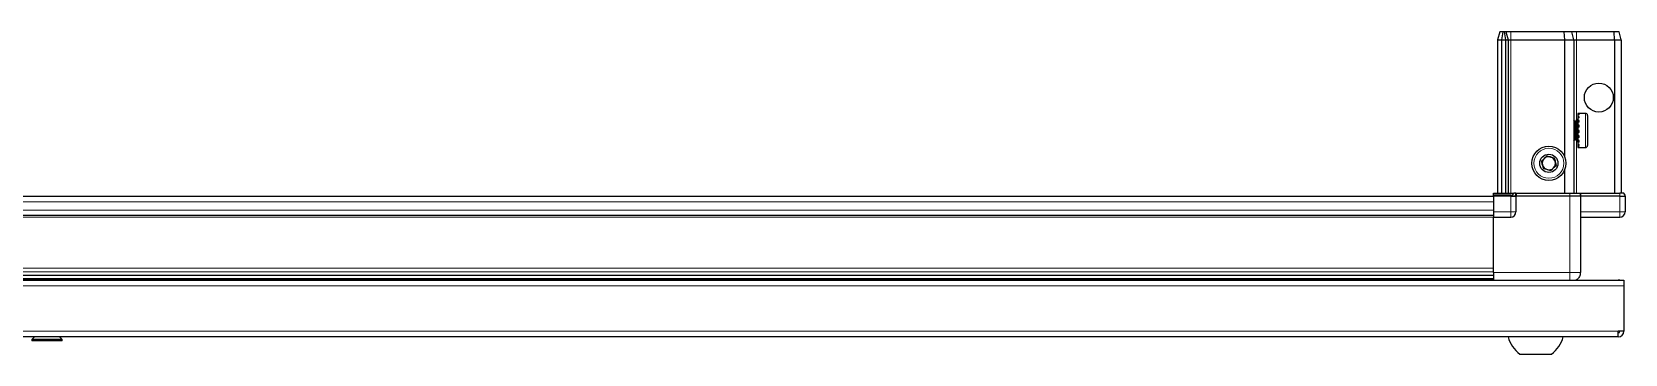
# Model space of a CAD drawing. Header units: millimetres. Extents: x 1315 to 5449, y -845 to 1973.
# Drawn here: x 2065 to 2671, y -845 to -722 of the extents above; entities that cross this region are included whole.
import ezdxf

# ---------------------------------------------------------------- set-up
doc = ezdxf.new("R2010")
doc.units = ezdxf.units.MM

msp = doc.modelspace()

# ---------------------------------------------------------------- linework, layer by layer
at = {"color": 7, "linetype": 'Continuous', "lineweight": 25}
for p, q in [((2623.12, -722.36), (2622.32, -725.36)), ((2622.32, -725.36), (2623.82, -725.36)), ((2622.32, -725.36), (2622.32, -783.66)), ((2624.28, -722.36), (2623.12, -722.36)), ((2624.28, -722.36), (2623.82, -725.36)), ((2623.82, -725.36), (2625.32, -725.36)), ((2623.82, -725.36), (2623.82, -783.66)), ((2624.78, -722.36), (2624.28, -722.36)), ((2624.78, -722.36), (2625.32, -725.36)), ((2625.52, -722.36), (2624.78, -722.36)), ((2625.32, -725.36), (2625.32, -783.66)), ((2625.32, -725.36), (2626.32, -725.36)), ((2625.52, -722.36), (2626.32, -725.36)), ((2627.32, -722.36), (2625.52, -722.36)), ((2626.32, -725.36), (2626.32, -783.66)), ((2626.32, -725.36), (2627.32, -725.36)), ((2647.49, -722.36), (2627.32, -722.36)), ((2627.32, -725.36), (2647.82, -725.36)), ((2647.49, -722.36), (2647.82, -725.36)), ((2650.52, -722.36), (2647.49, -722.36)), ((2647.82, -725.36), (2647.82, -769.86)), ((2647.82, -725.36), (2651.32, -725.36)), ((2651.32, -725.36), (2650.52, -722.36)), ((2652.32, -722.36), (2650.52, -722.36)), ((2651.32, -725.36), (2651.32, -783.66)), ((2651.32, -725.36), (2652.32, -725.36)), ((2666.67, -722.36), (2652.32, -722.36)), ((2652.32, -725.36), (2666.82, -725.36)), ((2666.82, -725.36), (2666.67, -722.36)), ((2668.52, -722.36), (2666.67, -722.36)), ((2666.82, -725.36), (2666.82, -783.66)), ((2666.82, -725.36), (2669.32, -725.36)), ((2669.32, -725.36), (2668.52, -722.36)), ((2669.32, -725.36), (2669.32, -783.66)), ((2651.35, -755.86), (2651.32, -755.86)), ((2651.84, -756.55), (2651.35, -755.86)), ((2651.35, -755.86), (2651.35, -763.86)), ((2652.32, -755.86), (2651.84, -756.55)), ((2651.84, -756.55), (2651.84, -763.17)), ((2652.32, -755.86), (2652.32, -763.86)), ((2652.82, -755.46), (2652.72, -755.46)), ((2652.72, -755.46), (2652.72, -764.26)), ((2655.72, -753.36), (2652.82, -753.36)), ((2653.32, -753.36), (2652.82, -753.36)), ((2652.82, -753.36), (2652.82, -753.41)), ((2652.82, -753.41), (2652.82, -753.69)), ((2653.32, -753.41), (2652.82, -753.41)), ((2653.32, -753.69), (2652.82, -753.69)), ((2652.82, -753.69), (2652.82, -753.97)), ((2653.32, -753.97), (2652.82, -753.97)), ((2652.82, -753.97), (2652.82, -754.63)), ((2653.32, -754.63), (2652.82, -754.63)), ((2652.82, -754.63), (2652.82, -755.1)), ((2652.82, -755.1), (2652.82, -756.08)), ((2653.32, -755.1), (2652.82, -755.1)), ((2653.32, -756.08), (2652.82, -756.08)), ((2652.82, -756.08), (2652.82, -756.7)), ((2652.82, -756.7), (2652.82, -757.9)), ((2653.32, -756.7), (2652.82, -756.7)), ((2653.32, -753.41), (2653.32, -753.36)), ((2653.32, -753.97), (2653.32, -753.69)), ((2653.32, -755.1), (2653.32, -754.63)), ((2653.32, -756.7), (2653.32, -756.08)), ((2656.52, -754.16), (2656.52, -765.56)), ((2651.35, -763.86), (2651.84, -763.17)), ((2651.84, -763.17), (2652.32, -763.86)), ((2653.32, -757.9), (2652.82, -757.9)), ((2652.82, -757.9), (2652.82, -758.53)), ((2653.32, -758.53), (2652.82, -758.53)), ((2652.82, -758.61), (2652.82, -759.91)), ((2653.32, -758.61), (2652.82, -758.61)), ((2653.32, -759.91), (2652.82, -759.91)), ((2653.32, -760.39), (2652.82, -760.39)), ((2652.82, -760.39), (2652.82, -760.65)), ((2652.82, -760.65), (2652.82, -761.92)), ((2653.32, -760.65), (2652.82, -760.65)), ((2653.32, -761.92), (2652.82, -761.92)), ((2652.82, -761.92), (2652.82, -762.6)), ((2652.82, -762.6), (2652.82, -763.72)), ((2653.32, -762.6), (2652.82, -762.6)), ((2653.32, -758.61), (2653.32, -757.9)), ((2653.32, -760.65), (2653.32, -759.91)), ((2653.32, -762.6), (2653.32, -761.92)), ((2651.32, -763.86), (2651.35, -763.86)), ((2652.72, -764.26), (2652.82, -764.26)), ((2653.32, -763.72), (2652.82, -763.72)), ((2652.82, -763.72), (2652.82, -764.29)), ((2652.82, -764.29), (2652.82, -765.15)), ((2653.32, -764.29), (2652.82, -764.29)), ((2653.32, -765.15), (2652.82, -765.15)), ((2652.82, -765.15), (2652.82, -765.54)), ((2652.82, -765.54), (2652.82, -766.06)), ((2653.32, -765.54), (2652.82, -765.54)), ((2653.32, -766.06), (2652.82, -766.06)), ((2652.82, -766.06), (2652.82, -766.24)), ((2652.82, -766.24), (2652.82, -766.36)), ((2653.32, -766.24), (2652.82, -766.24)), ((2652.82, -766.36), (2655.72, -766.36)), ((2653.32, -764.29), (2653.32, -763.72)), ((2653.32, -765.54), (2653.32, -765.15)), ((2653.32, -766.24), (2653.32, -766.06)), ((2647.82, -774.86), (2647.82, -783.66)), ((2620.82, -785.01), (1520.82, -785.01)), ((2620.82, -783.66), (2628.64, -783.66)), ((2620.82, -784.53), (2620.82, -783.66)), ((2620.82, -784.86), (2620.82, -784.53)), ((2627.32, -784.53), (2620.82, -784.53)), ((2627.32, -784.86), (2620.82, -784.86)), ((2620.82, -784.86), (2620.82, -790.86)), ((2627.32, -784.86), (2629.32, -784.86)), ((2629.32, -784.86), (2627.32, -784.86)), ((2629.32, -783.66), (2628.64, -783.66)), ((2629.32, -784.86), (2629.32, -783.66)), ((2629.32, -783.66), (2629.52, -783.66)), ((2629.52, -784.86), (2629.32, -784.86)), ((2629.32, -784.86), (2629.32, -790.86)), ((2629.52, -783.66), (2649.82, -783.66)), ((2649.82, -784.86), (2629.52, -784.86)), ((2649.82, -783.66), (2653.82, -783.66)), ((2653.82, -784.86), (2649.82, -784.86)), ((2653.82, -784.86), (2653.82, -783.66)), ((2653.82, -783.66), (2654.02, -783.66)), ((2654.02, -784.86), (2653.82, -784.86)), ((2653.82, -784.86), (2653.82, -813.86)), ((2654.02, -783.66), (2668.82, -783.66)), ((2668.82, -784.86), (2654.02, -784.86)), ((2670.32, -783.66), (2668.82, -783.66)), ((2668.82, -784.86), (2670.82, -784.86)), ((2670.82, -784.53), (2670.32, -783.66)), ((2670.82, -784.53), (2670.32, -783.66)), ((2670.82, -784.86), (2670.82, -784.53)), ((2670.82, -784.86), (2670.82, -784.53)), ((2670.82, -784.86), (2670.82, -784.86)), ((2670.82, -784.86), (2670.82, -790.86)), ((2620.82, -792.21), (1520.82, -792.21)), ((2620.82, -790.86), (2620.82, -792.86)), ((2620.82, -792.86), (2627.32, -792.86)), ((2620.82, -813.86), (2620.82, -792.86)), ((2653.82, -792.86), (2668.82, -792.86)), ((1471.32, -816.86), (2670.32, -816.86)), ((1520.82, -814.88), (2620.82, -814.88)), ((1520.82, -814.92), (2620.82, -814.92)), ((2594.7, -816.71), (1546.94, -816.71)), ((2589.32, -816.86), (2589.32, -816.71)), ((2589.49, -816.86), (2589.49, -816.71)), ((2589.7, -816.86), (2589.7, -816.71)), ((2590.26, -816.86), (2590.26, -816.71)), ((2590.68, -816.86), (2590.68, -816.71)), ((2591.58, -816.86), (2591.58, -816.71)), ((2592.16, -816.86), (2592.16, -816.71)), ((2593.31, -816.86), (2593.31, -816.71)), ((2594, -816.86), (2594, -816.71)), ((2595.28, -816.71), (2594.7, -816.71)), ((2595.28, -816.86), (2595.28, -816.71)), ((2595.29, -816.71), (2595.28, -816.71)), ((2596.02, -816.71), (2595.29, -816.71)), ((2595.46, -816.86), (2595.46, -816.71)), ((2595.96, -816.86), (2595.96, -816.71)), ((2596.02, -816.86), (2596.02, -816.71)), ((2596.94, -816.71), (2596.02, -816.71)), ((2596.02, -816.71), (2596.02, -816.71)), ((2620.82, -816.71), (2596.94, -816.71)), ((2597.31, -816.86), (2597.31, -816.71)), ((2598.02, -816.86), (2598.02, -816.71)), ((2599.19, -816.86), (2599.19, -816.71)), ((2599.8, -816.86), (2599.8, -816.71)), ((2600.75, -816.86), (2600.75, -816.71)), ((2601.19, -816.86), (2601.19, -816.71)), ((2601.82, -816.86), (2601.82, -816.71)), ((2602.06, -816.86), (2602.06, -816.71)), ((2602.3, -816.86), (2602.3, -816.71)), ((2602.32, -816.86), (2602.32, -816.71)), ((2655.32, -816.76), (2668.22, -816.76)), ((2655.32, -816.76), (2655.32, -816.86)), ((2670.32, -816.86), (2670.32, -818.96)), ((2670.32, -818.96), (2670.32, -836.26)), ((2668.22, -838.36), (1473.42, -838.36)), ((2066.02, -838.36), (2065.03, -839.34)), ((2065.03, -839.34), (2065.03, -839.86)), ((2076.6, -839.34), (2065.03, -839.34)), ((2076.6, -839.86), (2065.03, -839.86)), ((2076.6, -839.34), (2075.62, -838.36)), ((2076.6, -839.86), (2076.6, -839.34)), ((2670.32, -836.26), (2668.22, -836.26)), ((2668.22, -838.36), (2668.22, -836.26)), ((2630.82, -844.96), (2642.82, -844.96))]:
    msp.add_line(p, q, dxfattribs=at)
at = {"color": 8, "linetype": 'Continuous', "lineweight": 18}
for p, q in [((2627.32, -722.36), (2627.32, -725.36)), ((2627.32, -725.36), (2627.32, -783.66)), ((2652.32, -725.36), (2652.32, -722.36)), ((2652.32, -725.36), (2652.32, -755.86)), ((2655.72, -753.36), (2655.72, -766.36)), ((2652.32, -763.86), (2652.32, -783.66)), ((2620.82, -787.01), (1520.82, -787.01)), ((2627.32, -784.86), (2627.32, -784.53)), ((2627.32, -784.86), (2627.32, -790.86)), ((2629.52, -783.66), (2629.52, -784.86)), ((2649.82, -784.86), (2649.82, -783.66)), ((2649.82, -784.86), (2649.82, -813.86)), ((2654.02, -783.66), (2654.02, -784.86)), ((2668.82, -784.86), (2668.82, -783.66)), ((2668.82, -784.86), (2668.82, -790.86)), ((2620.82, -790.21), (1520.82, -790.21)), ((2620.82, -792.86), (1520.82, -792.86)), ((2627.32, -790.86), (2620.82, -790.86)), ((2627.32, -790.86), (2627.32, -792.86)), ((2629.32, -790.86), (2627.32, -790.86)), ((2668.82, -790.86), (2653.82, -790.86)), ((2668.82, -792.86), (2668.82, -790.86)), ((2670.82, -790.86), (2668.82, -790.86)), ((1520.82, -812.26), (2620.82, -812.26)), ((2620.82, -813.68), (1520.82, -813.68)), ((1520.82, -816.12), (2620.82, -816.12)), ((2649.82, -813.86), (2620.82, -813.86)), ((2668.22, -816.86), (2668.22, -816.76)), ((2670.32, -818.96), (1471.32, -818.96)), ((2668.22, -836.26), (1473.42, -836.26))]:
    msp.add_line(p, q, dxfattribs=at)
at = {"color": 7, "linetype": 'Continuous', "lineweight": 25, "flags": 128}
msp.add_lwpolyline([(2668.86, -816.86), (2668.63, -816.8), (2668.22, -816.76)], dxfattribs=at)
at = {"color": 7, "linetype": 'Continuous', "lineweight": 25}
for centre, radius in [((2660.82, -747.36), 5.5), ((2641.82, -772.36), 6.5), ((2641.82, -772.36), 3.46)]:
    msp.add_circle(centre, radius, dxfattribs=at)
at = {"color": 8, "linetype": 'Continuous', "lineweight": 18}
msp.add_circle((2641.82, -772.36), 5.7, dxfattribs=at)
at = {"color": 7, "linetype": 'Continuous', "lineweight": 25}
for centre, radius, start, end in [((2652.32, -755.46), 0.4, 270, 360), ((2655.72, -754.16), 0.8, 0, 90), ((2652.32, -764.26), 0.4, 0, 90), ((2655.72, -765.56), 0.8, 270, 360), ((2641.82, -772.36), 2.5, 134.67671, 194.67671), ((2641.82, -772.36), 2.5, 194.67671, 254.67671), ((2641.82, -772.36), 2.5, 74.67671, 134.67671), ((2641.82, -772.36), 2.5, 254.67671, 314.67671), ((2641.82, -772.36), 2.5, 14.67671, 74.67671), ((2641.82, -772.36), 2.5, 314.67671, 14.67671), ((2627.32, -790.86), 2, 270, 360), ((2668.82, -790.86), 2, 270, 0), ((2637.84, -835.34), 11.91, 194.70035, 233.8734), ((2635.8, -835.34), 11.91, 306.1266, 345.29965), ((2668.22, -836.26), 2.1, 270, 0), ((2668.22, -836.26), 0.6, 270, 0)]:
    msp.add_arc(centre, radius, start, end, dxfattribs=at)
msp.add_ellipse((2627.32, -781.06), major_axis=(0, 3.46), ratio=0.57735, start_param=3.141593, end_param=3.864327, dxfattribs=at)
for points, knots in [([(2639.04, -771.6), (2639.4, -771.23), (2640.09, -770.56), (2640.77, -769.88), (2641.09, -769.57)], [0, 0, 0, 0, 0.534686, 1, 1, 1, 1]), ([(2639.77, -774.39), (2639.68, -774.06), (2639.47, -773.26), (2639.22, -772.3), (2639.07, -771.72), (2639.04, -771.6)], [0, 0, 0, 0, 0.362901, 0.866875, 1, 1, 1, 1]), ([(2642.55, -775.15), (2642.05, -775.02), (2641.12, -774.76), (2640.2, -774.51), (2639.77, -774.39)], [0, 0, 0, 0, 0.534686, 1, 1, 1, 1]), ([(2641.09, -769.57), (2641.59, -769.7), (2642.52, -769.96), (2643.44, -770.21), (2643.87, -770.33)], [0, 0, 0, 0, 0.534686, 1, 1, 1, 1]), ([(2644.6, -773.12), (2644.24, -773.48), (2643.55, -774.16), (2642.87, -774.84), (2642.55, -775.15)], [0, 0, 0, 0, 0.534686, 1, 1, 1, 1]), ([(2643.87, -770.33), (2643.9, -770.45), (2644.06, -771.03), (2644.31, -771.99), (2644.52, -772.79), (2644.6, -773.12)], [0, 0, 0, 0, 0.133125, 0.637099, 1, 1, 1, 1]), ([(2620.82, -813.86), (2620.82, -814.26), (2620.82, -815.05), (2620.82, -816.06), (2620.82, -816.69), (2620.82, -816.85), (2620.82, -816.86)], [0, 0, 0, 0, 0.32552, 0.65104, 0.97656, 1, 1, 1, 1]), ([(2653.82, -813.86), (2653.77, -814.3), (2653.7, -814.98), (2653.27, -815.79), (2652.81, -816.35), (2652.41, -816.71), (2652.14, -816.84), (2652.1, -816.86)], [0, 0, 0, 0, 0.3630185, 0.5584377, 0.7580039, 0.9575702, 1, 1, 1, 1])]:
    msp.add_open_spline(points, degree=3, knots=knots, dxfattribs=at)
at = {"color": 8, "linetype": 'Continuous', "lineweight": 18}
msp.add_open_spline([(2649.82, -813.86), (2649.82, -814.3), (2649.82, -814.98), (2649.82, -815.79), (2649.82, -816.35), (2649.82, -816.71), (2649.82, -816.84), (2649.82, -816.86)], degree=3, knots=[0, 0, 0, 0, 0.363018, 0.558438, 0.758004, 0.95757, 1, 1, 1, 1], dxfattribs=at)
msp.add_open_spline([(2653.82, -813.86), (2653.76, -813.86), (2653.64, -813.86), (2652.71, -813.86), (2651.39, -813.86), (2650.34, -813.86), (2649.82, -813.86)], degree=3, dxfattribs=at)

doc.saveas('drawing.dxf')
